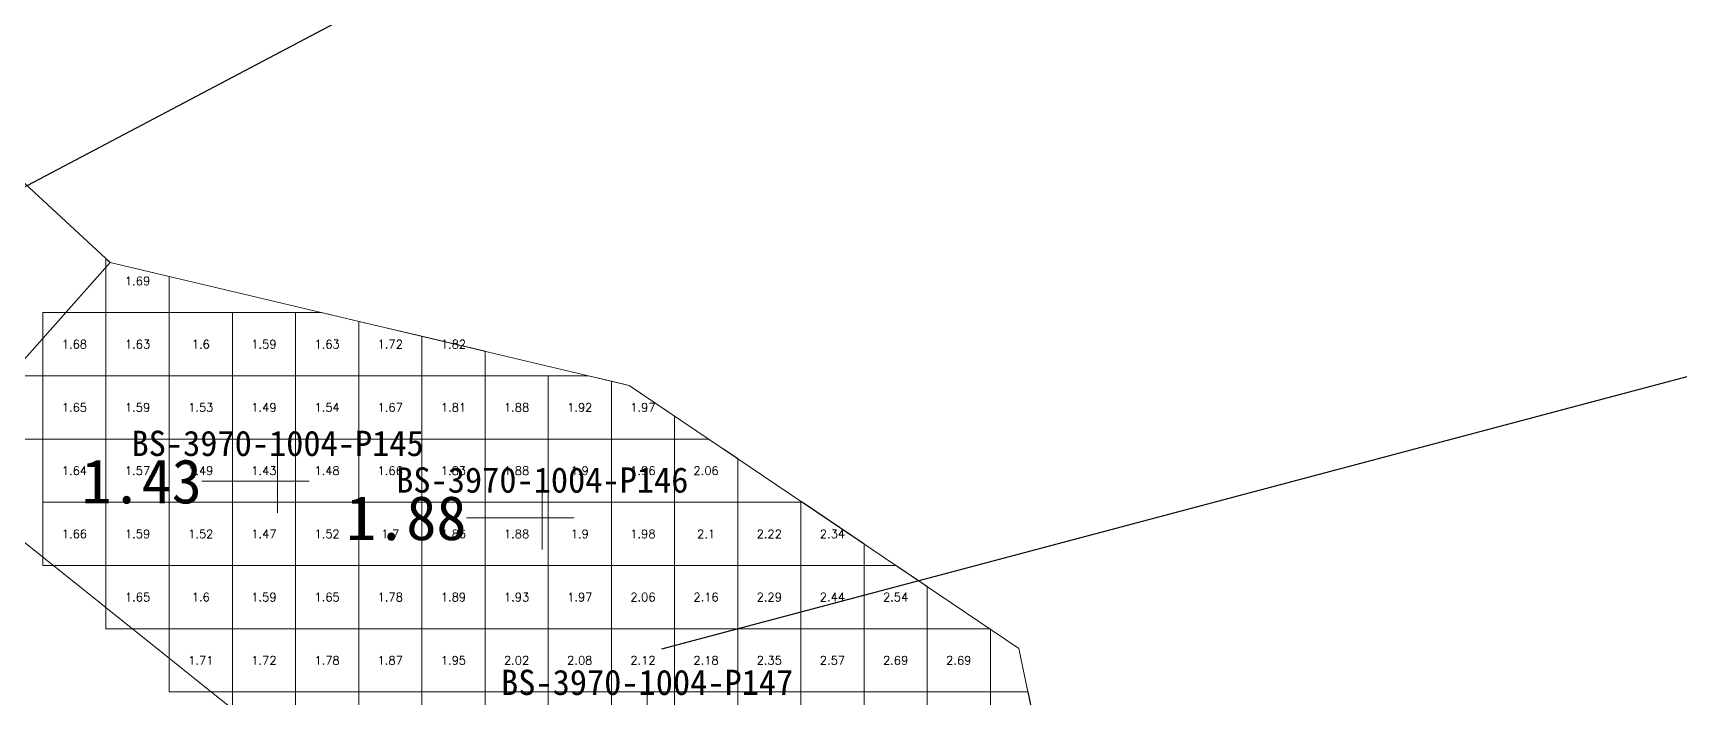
# Model space of a CAD drawing. Header units: inches. Extents: x 469761 to 469956, y 4349708 to 4349833.
# Drawn here: x 469844.21 to 469870.27, y 4349729.32 to 4349739.82 of the extents above; entities that cross this region are included whole.
import ezdxf
from ezdxf.enums import TextEntityAlignment as Align

# ---------------------------------------------------------------- set-up
doc = ezdxf.new("R2010")
doc.units = ezdxf.units.IN
doc.header["$MEASUREMENT"] = 0
for name, color, linetype, lineweight in [('点', 7, 'Continuous', 0), ('爆区方格网', 7, 'Continuous', 0), ('线条', 7, 'Continuous', 0), ('钻孔', 7, 'Continuous', 0)]:
    doc.layers.add(name, color=color, linetype=linetype, lineweight=lineweight)
doc.styles.add('3dmine_textStyle_1', font='txt.shx', dxfattribs={"height": 1, "bigfont": 'gbcbig.shx'})
doc.styles.add('3dmine_textStyle_2', font='simsunb.ttf', dxfattribs={"height": 1})

msp = doc.modelspace()

# ---------------------------------------------------------------- hatches: boundary and pattern name
at = {"layer": '钻孔', "linetype": 'Continuous', "lineweight": 0, "true_color": 0x0000ff, "extrusion": (0, 1, 0)}
msp.add_hatch(color=5, dxfattribs=at).paths.add_polyline_path([(-469849.08, 3960.1), (-469848.08, 3960.1), (-469848.08, 3971.1), (-469849.08, 3971.1)], flags=0)
at = {"layer": '钻孔', "linetype": 'Continuous', "lineweight": 0, "true_color": 0xff0000, "extrusion": (0, 1, 0)}
msp.add_hatch(color=1, dxfattribs=at).paths.add_polyline_path([(-469853.27, 3960.06), (-469852.27, 3960.06), (-469852.27, 3970.06), (-469853.27, 3970.06)], flags=0)

# ---------------------------------------------------------------- linework, layer by layer
for p, q in [((469840.994, 4349735.767), (469854.439, 4349742.85)), ((469854.161, 4349730.079), (469889.572, 4349739.479))]:
    msp.add_line(p, q)
at = {"color": 7, "linetype": 'Continuous', "lineweight": 0, "elevation": 3709.861}
msp.add_lwpolyline([(469841.494, 4349739.351), (469838.549, 4349738.484), (469833.362, 4349736.85), (469835.282, 4349733.706), (469836.652, 4349732.389), (469842.869, 4349728.186), (469845.478, 4349726.059), (469847.774, 4349728.804), (469844.034, 4349731.795), (469843.7, 4349734.237), (469845.427, 4349736.191), (469845.427, 4349736.191), (469841.884, 4349739.466), (469841.494, 4349739.351)], dxfattribs=at)
at = {"color": 1, "linetype": 'Continuous', "lineweight": 0, "true_color": 0xff0000, "elevation": 3972.427}
msp.add_lwpolyline([(469845.427, 4349736.191), (469845.427, 4349736.191), (469853.646, 4349734.245), (469859.815, 4349730.088), (469861.012, 4349724.333), (469863.02, 4349721.36), (469859.293, 4349720.49), (469855.469, 4349723.158), (469850.298, 4349726.225), (469847.774, 4349728.804), (469844.034, 4349731.795), (469843.7, 4349734.237), (469845.427, 4349736.191)], dxfattribs=at)
at = {"layer": '点', "color": 138, "linetype": 'Continuous', "lineweight": 0, "true_color": 0x004c4c}
for points, elevation in [([(469848.08, 4349732.23), (469848.08, 4349733.23)], 3971.1), ([(469848.58, 4349732.73), (469847.58, 4349732.73)], 3971.1), ([(469852.27, 4349731.65), (469852.27, 4349732.65)], 3970.06), ([(469852.77, 4349732.15), (469851.77, 4349732.15)], 3970.06), ([(469853.93, 4349728.45), (469853.93, 4349729.45)], 3970.14)]:
    msp.add_lwpolyline(points, dxfattribs=dict(at, elevation=elevation))
at = {"layer": '爆区方格网', "color": 1, "linetype": 'Continuous', "lineweight": 0, "true_color": 0xff0000, "elevation": 3970.35}
for points in [[(469845.427, 4349736.191), (469846.363, 4349735.97), (469846.363, 4349735.398), (469845.363, 4349735.398), (469845.363, 4349736.25), (469845.427, 4349736.191)], [(469845.363, 4349734.398), (469844.363, 4349734.398), (469844.363, 4349735.398), (469845.363, 4349735.398), (469845.363, 4349734.398)], [(469846.363, 4349734.398), (469845.363, 4349734.398), (469845.363, 4349735.398), (469846.363, 4349735.398), (469846.363, 4349734.398)], [(469847.363, 4349734.398), (469846.363, 4349734.398), (469846.363, 4349735.398), (469847.363, 4349735.398), (469847.363, 4349734.398)], [(469848.363, 4349734.398), (469847.363, 4349734.398), (469847.363, 4349735.398), (469848.363, 4349735.398), (469848.363, 4349734.398)], [(469849.363, 4349735.259), (469849.363, 4349734.398), (469848.363, 4349734.398), (469848.363, 4349735.398), (469848.776, 4349735.398), (469849.363, 4349735.259)], [(469850.363, 4349735.023), (469850.363, 4349734.398), (469849.363, 4349734.398), (469849.363, 4349735.259), (469850.363, 4349735.023)], [(469851.363, 4349734.786), (469851.363, 4349734.398), (469850.363, 4349734.398), (469850.363, 4349735.023), (469851.363, 4349734.786)], [(469844.363, 4349733.398), (469843.363, 4349733.398), (469843.363, 4349734.398), (469844.363, 4349734.398), (469844.363, 4349733.398)], [(469845.363, 4349733.398), (469844.363, 4349733.398), (469844.363, 4349734.398), (469845.363, 4349734.398), (469845.363, 4349733.398)], [(469846.363, 4349733.398), (469845.363, 4349733.398), (469845.363, 4349734.398), (469846.363, 4349734.398), (469846.363, 4349733.398)], [(469847.363, 4349733.398), (469846.363, 4349733.398), (469846.363, 4349734.398), (469847.363, 4349734.398), (469847.363, 4349733.398)], [(469848.363, 4349733.398), (469847.363, 4349733.398), (469847.363, 4349734.398), (469848.363, 4349734.398), (469848.363, 4349733.398)], [(469849.363, 4349733.398), (469848.363, 4349733.398), (469848.363, 4349734.398), (469849.363, 4349734.398), (469849.363, 4349733.398)], [(469850.363, 4349733.398), (469849.363, 4349733.398), (469849.363, 4349734.398), (469850.363, 4349734.398), (469850.363, 4349733.398)], [(469851.363, 4349733.398), (469850.363, 4349733.398), (469850.363, 4349734.398), (469851.363, 4349734.398), (469851.363, 4349733.398)], [(469852.363, 4349733.398), (469851.363, 4349733.398), (469851.363, 4349734.398), (469852.363, 4349734.398), (469852.363, 4349733.398)], [(469853.363, 4349734.312), (469853.363, 4349733.398), (469852.363, 4349733.398), (469852.363, 4349734.398), (469852.999, 4349734.398), (469853.363, 4349734.312)], [(469853.646, 4349734.245), (469854.363, 4349733.762), (469854.363, 4349733.398), (469853.363, 4349733.398), (469853.363, 4349734.312), (469853.646, 4349734.245)], [(469845.363, 4349732.398), (469844.363, 4349732.398), (469844.363, 4349733.398), (469845.363, 4349733.398), (469845.363, 4349732.398)], [(469846.363, 4349732.398), (469845.363, 4349732.398), (469845.363, 4349733.398), (469846.363, 4349733.398), (469846.363, 4349732.398)], [(469847.363, 4349732.398), (469846.363, 4349732.398), (469846.363, 4349733.398), (469847.363, 4349733.398), (469847.363, 4349732.398)], [(469848.363, 4349732.398), (469847.363, 4349732.398), (469847.363, 4349733.398), (469848.363, 4349733.398), (469848.363, 4349732.398)], [(469849.363, 4349732.398), (469848.363, 4349732.398), (469848.363, 4349733.398), (469849.363, 4349733.398), (469849.363, 4349732.398)], [(469850.363, 4349732.398), (469849.363, 4349732.398), (469849.363, 4349733.398), (469850.363, 4349733.398), (469850.363, 4349732.398)], [(469851.363, 4349732.398), (469850.363, 4349732.398), (469850.363, 4349733.398), (469851.363, 4349733.398), (469851.363, 4349732.398)], [(469852.363, 4349732.398), (469851.363, 4349732.398), (469851.363, 4349733.398), (469852.363, 4349733.398), (469852.363, 4349732.398)], [(469853.363, 4349732.398), (469852.363, 4349732.398), (469852.363, 4349733.398), (469853.363, 4349733.398), (469853.363, 4349732.398)], [(469854.363, 4349732.398), (469853.363, 4349732.398), (469853.363, 4349733.398), (469854.363, 4349733.398), (469854.363, 4349732.398)], [(469855.363, 4349733.088), (469855.363, 4349732.398), (469854.363, 4349732.398), (469854.363, 4349733.398), (469854.903, 4349733.398), (469855.363, 4349733.088)], [(469845.363, 4349731.398), (469844.363, 4349731.398), (469844.363, 4349732.398), (469845.363, 4349732.398), (469845.363, 4349731.398)], [(469846.363, 4349731.398), (469845.363, 4349731.398), (469845.363, 4349732.398), (469846.363, 4349732.398), (469846.363, 4349731.398)], [(469847.363, 4349731.398), (469846.363, 4349731.398), (469846.363, 4349732.398), (469847.363, 4349732.398), (469847.363, 4349731.398)], [(469848.363, 4349731.398), (469847.363, 4349731.398), (469847.363, 4349732.398), (469848.363, 4349732.398), (469848.363, 4349731.398)], [(469849.363, 4349731.398), (469848.363, 4349731.398), (469848.363, 4349732.398), (469849.363, 4349732.398), (469849.363, 4349731.398)], [(469850.363, 4349731.398), (469849.363, 4349731.398), (469849.363, 4349732.398), (469850.363, 4349732.398), (469850.363, 4349731.398)], [(469851.363, 4349731.398), (469850.363, 4349731.398), (469850.363, 4349732.398), (469851.363, 4349732.398), (469851.363, 4349731.398)], [(469852.363, 4349731.398), (469851.363, 4349731.398), (469851.363, 4349732.398), (469852.363, 4349732.398), (469852.363, 4349731.398)], [(469853.363, 4349731.398), (469852.363, 4349731.398), (469852.363, 4349732.398), (469853.363, 4349732.398), (469853.363, 4349731.398)], [(469854.363, 4349731.398), (469853.363, 4349731.398), (469853.363, 4349732.398), (469854.363, 4349732.398), (469854.363, 4349731.398)], [(469855.363, 4349731.398), (469854.363, 4349731.398), (469854.363, 4349732.398), (469855.363, 4349732.398), (469855.363, 4349731.398)], [(469856.363, 4349731.398), (469855.363, 4349731.398), (469855.363, 4349732.398), (469856.363, 4349732.398), (469856.363, 4349731.398)], [(469857.363, 4349731.74), (469857.363, 4349731.398), (469856.363, 4349731.398), (469856.363, 4349732.398), (469856.387, 4349732.398), (469857.363, 4349731.74)], [(469846.363, 4349730.398), (469845.363, 4349730.398), (469845.363, 4349731.398), (469846.363, 4349731.398), (469846.363, 4349730.398)], [(469847.363, 4349730.398), (469846.363, 4349730.398), (469846.363, 4349731.398), (469847.363, 4349731.398), (469847.363, 4349730.398)], [(469848.363, 4349730.398), (469847.363, 4349730.398), (469847.363, 4349731.398), (469848.363, 4349731.398), (469848.363, 4349730.398)], [(469849.363, 4349730.398), (469848.363, 4349730.398), (469848.363, 4349731.398), (469849.363, 4349731.398), (469849.363, 4349730.398)], [(469850.363, 4349730.398), (469849.363, 4349730.398), (469849.363, 4349731.398), (469850.363, 4349731.398), (469850.363, 4349730.398)], [(469851.363, 4349730.398), (469850.363, 4349730.398), (469850.363, 4349731.398), (469851.363, 4349731.398), (469851.363, 4349730.398)], [(469852.363, 4349730.398), (469851.363, 4349730.398), (469851.363, 4349731.398), (469852.363, 4349731.398), (469852.363, 4349730.398)], [(469853.363, 4349730.398), (469852.363, 4349730.398), (469852.363, 4349731.398), (469853.363, 4349731.398), (469853.363, 4349730.398)], [(469854.363, 4349730.398), (469853.363, 4349730.398), (469853.363, 4349731.398), (469854.363, 4349731.398), (469854.363, 4349730.398)], [(469855.363, 4349730.398), (469854.363, 4349730.398), (469854.363, 4349731.398), (469855.363, 4349731.398), (469855.363, 4349730.398)], [(469856.363, 4349730.398), (469855.363, 4349730.398), (469855.363, 4349731.398), (469856.363, 4349731.398), (469856.363, 4349730.398)], [(469857.363, 4349730.398), (469856.363, 4349730.398), (469856.363, 4349731.398), (469857.363, 4349731.398), (469857.363, 4349730.398)], [(469858.363, 4349731.066), (469858.363, 4349730.398), (469857.363, 4349730.398), (469857.363, 4349731.398), (469857.871, 4349731.398), (469858.363, 4349731.066)], [(469847.363, 4349729.398), (469846.363, 4349729.398), (469846.363, 4349730.398), (469847.363, 4349730.398), (469847.363, 4349729.398)], [(469848.363, 4349729.398), (469847.363, 4349729.398), (469847.363, 4349730.398), (469848.363, 4349730.398), (469848.363, 4349729.398)], [(469849.363, 4349729.398), (469848.363, 4349729.398), (469848.363, 4349730.398), (469849.363, 4349730.398), (469849.363, 4349729.398)], [(469850.363, 4349729.398), (469849.363, 4349729.398), (469849.363, 4349730.398), (469850.363, 4349730.398), (469850.363, 4349729.398)], [(469851.363, 4349729.398), (469850.363, 4349729.398), (469850.363, 4349730.398), (469851.363, 4349730.398), (469851.363, 4349729.398)], [(469852.363, 4349729.398), (469851.363, 4349729.398), (469851.363, 4349730.398), (469852.363, 4349730.398), (469852.363, 4349729.398)], [(469853.363, 4349729.398), (469852.363, 4349729.398), (469852.363, 4349730.398), (469853.363, 4349730.398), (469853.363, 4349729.398)], [(469854.363, 4349729.398), (469853.363, 4349729.398), (469853.363, 4349730.398), (469854.363, 4349730.398), (469854.363, 4349729.398)], [(469855.363, 4349729.398), (469854.363, 4349729.398), (469854.363, 4349730.398), (469855.363, 4349730.398), (469855.363, 4349729.398)], [(469856.363, 4349729.398), (469855.363, 4349729.398), (469855.363, 4349730.398), (469856.363, 4349730.398), (469856.363, 4349729.398)], [(469857.363, 4349729.398), (469856.363, 4349729.398), (469856.363, 4349730.398), (469857.363, 4349730.398), (469857.363, 4349729.398)], [(469858.363, 4349729.398), (469857.363, 4349729.398), (469857.363, 4349730.398), (469858.363, 4349730.398), (469858.363, 4349729.398)], [(469859.363, 4349730.393), (469859.363, 4349729.398), (469858.363, 4349729.398), (469858.363, 4349730.398), (469859.355, 4349730.398), (469859.363, 4349730.393)], [(469848.363, 4349728.398), (469847.363, 4349728.398), (469847.363, 4349729.398), (469848.363, 4349729.398), (469848.363, 4349728.398)], [(469849.363, 4349728.398), (469848.363, 4349728.398), (469848.363, 4349729.398), (469849.363, 4349729.398), (469849.363, 4349728.398)], [(469850.363, 4349728.398), (469849.363, 4349728.398), (469849.363, 4349729.398), (469850.363, 4349729.398), (469850.363, 4349728.398)], [(469851.363, 4349728.398), (469850.363, 4349728.398), (469850.363, 4349729.398), (469851.363, 4349729.398), (469851.363, 4349728.398)], [(469852.363, 4349728.398), (469851.363, 4349728.398), (469851.363, 4349729.398), (469852.363, 4349729.398), (469852.363, 4349728.398)], [(469853.363, 4349728.398), (469852.363, 4349728.398), (469852.363, 4349729.398), (469853.363, 4349729.398), (469853.363, 4349728.398)], [(469854.363, 4349728.398), (469853.363, 4349728.398), (469853.363, 4349729.398), (469854.363, 4349729.398), (469854.363, 4349728.398)], [(469855.363, 4349728.398), (469854.363, 4349728.398), (469854.363, 4349729.398), (469855.363, 4349729.398), (469855.363, 4349728.398)], [(469856.363, 4349728.398), (469855.363, 4349728.398), (469855.363, 4349729.398), (469856.363, 4349729.398), (469856.363, 4349728.398)], [(469857.363, 4349728.398), (469856.363, 4349728.398), (469856.363, 4349729.398), (469857.363, 4349729.398), (469857.363, 4349728.398)], [(469858.363, 4349728.398), (469857.363, 4349728.398), (469857.363, 4349729.398), (469858.363, 4349729.398), (469858.363, 4349728.398)], [(469859.363, 4349728.398), (469858.363, 4349728.398), (469858.363, 4349729.398), (469859.363, 4349729.398), (469859.363, 4349728.398)], [(469860.167, 4349728.398), (469859.363, 4349728.398), (469859.363, 4349729.398), (469859.959, 4349729.398), (469860.167, 4349728.398)]]:
    msp.add_lwpolyline(points, dxfattribs=at)
at = {"layer": '线条', "color": 138, "linetype": 'Continuous', "lineweight": 0, "true_color": 0x004c4c}
for points, elevation in [([(469848.08, 4349732.73), (469848.08, 4349732.73), (469848.08, 4349732.73)], 3971.1), ([(469852.27, 4349732.15), (469852.27, 4349732.15), (469852.27, 4349732.15)], 3970.06)]:
    msp.add_lwpolyline(points, dxfattribs=dict(at, elevation=elevation))
at = {"layer": '钻孔', "color": 5, "linetype": 'Continuous', "lineweight": 0, "true_color": 0x0000ff}
for elevation in [3971.1, 3960.1]:
    msp.add_lwpolyline([(469848.08, 4349732.73), (469846.88, 4349732.73)], dxfattribs=dict(at, elevation=elevation))
at = {"layer": '钻孔', "color": 1, "linetype": 'Continuous', "lineweight": 0, "true_color": 0xff0000}
for elevation in [3970.06, 3960.06]:
    msp.add_lwpolyline([(469852.27, 4349732.15), (469851.07, 4349732.15)], dxfattribs=dict(at, elevation=elevation))

# ---------------------------------------------------------------- texts
at = {"color": 1, "linetype": 'Continuous', "lineweight": 0, "true_color": 0xff0000, "style": '3dmine_textStyle_1'}
for s, p in [('1.69', (469845.863, 4349735.898, 3970.35)), ('1.68', (469844.863, 4349734.898, 3970.35)), ('1.63', (469845.863, 4349734.898, 3970.35)), ('1.6', (469846.863, 4349734.898, 3970.35)), ('1.59', (469847.863, 4349734.898, 3970.35)), ('1.63', (469848.863, 4349734.898, 3970.35)), ('1.72', (469849.863, 4349734.898, 3970.35)), ('1.82', (469850.863, 4349734.898, 3970.35)), ('1.65', (469844.863, 4349733.898, 3970.35)), ('1.59', (469845.863, 4349733.898, 3970.35)), ('1.53', (469846.863, 4349733.898, 3970.35)), ('1.49', (469847.863, 4349733.898, 3970.35)), ('1.54', (469848.863, 4349733.898, 3970.35)), ('1.67', (469849.863, 4349733.898, 3970.35)), ('1.81', (469850.863, 4349733.898, 3970.35)), ('1.88', (469851.863, 4349733.898, 3970.35)), ('1.92', (469852.863, 4349733.898, 3970.35)), ('1.97', (469853.863, 4349733.898, 3970.35)), ('1.64', (469844.863, 4349732.898, 3970.35)), ('1.57', (469845.863, 4349732.898, 3970.35)), ('1.49', (469846.863, 4349732.898, 3970.35)), ('1.43', (469847.863, 4349732.898, 3970.35)), ('1.48', (469848.863, 4349732.898, 3970.35)), ('1.66', (469849.863, 4349732.898, 3970.35)), ('1.83', (469850.863, 4349732.898, 3970.35)), ('1.88', (469851.863, 4349732.898, 3970.35)), ('1.9', (469852.863, 4349732.898, 3970.35)), ('1.96', (469853.863, 4349732.898, 3970.35)), ('2.06', (469854.863, 4349732.898, 3970.35)), ('1.66', (469844.863, 4349731.898, 3970.35)), ('1.59', (469845.863, 4349731.898, 3970.35)), ('1.52', (469846.863, 4349731.898, 3970.35)), ('1.47', (469847.863, 4349731.898, 3970.35)), ('1.52', (469848.863, 4349731.898, 3970.35)), ('1.7', (469849.863, 4349731.898, 3970.35)), ('1.86', (469850.863, 4349731.898, 3970.35)), ('1.88', (469851.863, 4349731.898, 3970.35)), ('1.9', (469852.863, 4349731.898, 3970.35)), ('1.98', (469853.863, 4349731.898, 3970.35)), ('2.1', (469854.863, 4349731.898, 3970.35)), ('2.22', (469855.863, 4349731.898, 3970.35)), ('2.34', (469856.863, 4349731.898, 3970.35)), ('1.65', (469845.863, 4349730.898, 3970.35)), ('1.6', (469846.863, 4349730.898, 3970.35)), ('1.59', (469847.863, 4349730.898, 3970.35)), ('1.65', (469848.863, 4349730.898, 3970.35)), ('1.78', (469849.863, 4349730.898, 3970.35)), ('1.89', (469850.863, 4349730.898, 3970.35)), ('1.93', (469851.863, 4349730.898, 3970.35)), ('1.97', (469852.863, 4349730.898, 3970.35)), ('2.06', (469853.863, 4349730.898, 3970.35)), ('2.16', (469854.863, 4349730.898, 3970.35)), ('2.29', (469855.863, 4349730.898, 3970.35)), ('2.44', (469856.863, 4349730.898, 3970.35)), ('2.54', (469857.863, 4349730.898, 3970.35)), ('1.71', (469846.863, 4349729.898, 3970.35)), ('1.72', (469847.863, 4349729.898, 3970.35)), ('1.78', (469848.863, 4349729.898, 3970.35)), ('1.87', (469849.863, 4349729.898, 3970.35)), ('1.95', (469850.863, 4349729.898, 3970.35)), ('2.02', (469851.863, 4349729.898, 3970.35)), ('2.08', (469852.863, 4349729.898, 3970.35)), ('2.12', (469853.863, 4349729.898, 3970.35)), ('2.18', (469854.863, 4349729.898, 3970.35)), ('2.35', (469855.863, 4349729.898, 3970.35)), ('2.57', (469856.863, 4349729.898, 3970.35)), ('2.69', (469857.863, 4349729.898, 3970.35)), ('2.69', (469858.863, 4349729.898, 3970.35))]:
    msp.add_text(s, height=0.1333, dxfattribs=at).set_placement(p, align=Align.MIDDLE_CENTER)
at = {"layer": '钻孔', "color": 138, "linetype": 'Continuous', "lineweight": 0, "true_color": 0x004c4c, "style": '3dmine_textStyle_2'}
for s, p in [('BS-3970-1004-P145', (469848.08, 4349733.13, 3971.1)), ('BS-3970-1004-P146', (469852.27, 4349732.55, 3970.06)), ('BS-3970-1004-P147', (469853.93, 4349729.35, 3970.14))]:
    msp.add_text(s, height=0.4, dxfattribs=at).set_placement(p, align=Align.CENTER)
at = {"layer": '钻孔', "color": 5, "linetype": 'Continuous', "lineweight": 0, "true_color": 0x0000ff, "style": '3dmine_textStyle_2'}
msp.add_text('1.43', height=0.7, dxfattribs=at).set_placement((469846.88, 4349732.73, 3965.6), align=Align.MIDDLE_RIGHT)
at = {"layer": '钻孔', "color": 1, "linetype": 'Continuous', "lineweight": 0, "true_color": 0xff0000, "style": '3dmine_textStyle_2'}
msp.add_text('1.88', height=0.7, dxfattribs=at).set_placement((469851.07, 4349732.15, 3965.06), align=Align.MIDDLE_RIGHT)

doc.saveas('drawing.dxf')
